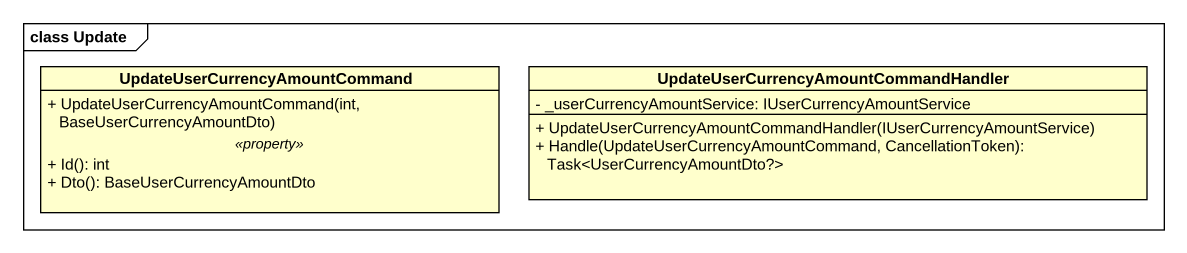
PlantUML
@startuml
mainframe class Update
hide circle
hide empty members
skinparam classAttributeIconSize 0
class "UpdateUserCurrencyAmountCommand" as UpdateUserCurrencyAmountComm {
  + UpdateUserCurrencyAmountCommand(int, BaseUserCurrencyAmountDto)
  .. <<property>> ..
  + Id(): int
  + Dto(): BaseUserCurrencyAmountDto
}
class "UpdateUserCurrencyAmountCommandHandler" as UpdateUserCurrencyAmountComm_2 {
  - _userCurrencyAmountService: IUserCurrencyAmountService
  + UpdateUserCurrencyAmountCommandHandler(IUserCurrencyAmountService)
  + Handle(UpdateUserCurrencyAmountCommand, CancellationToken): Task<UserCurrencyAmountDto?>
}
@enduml
